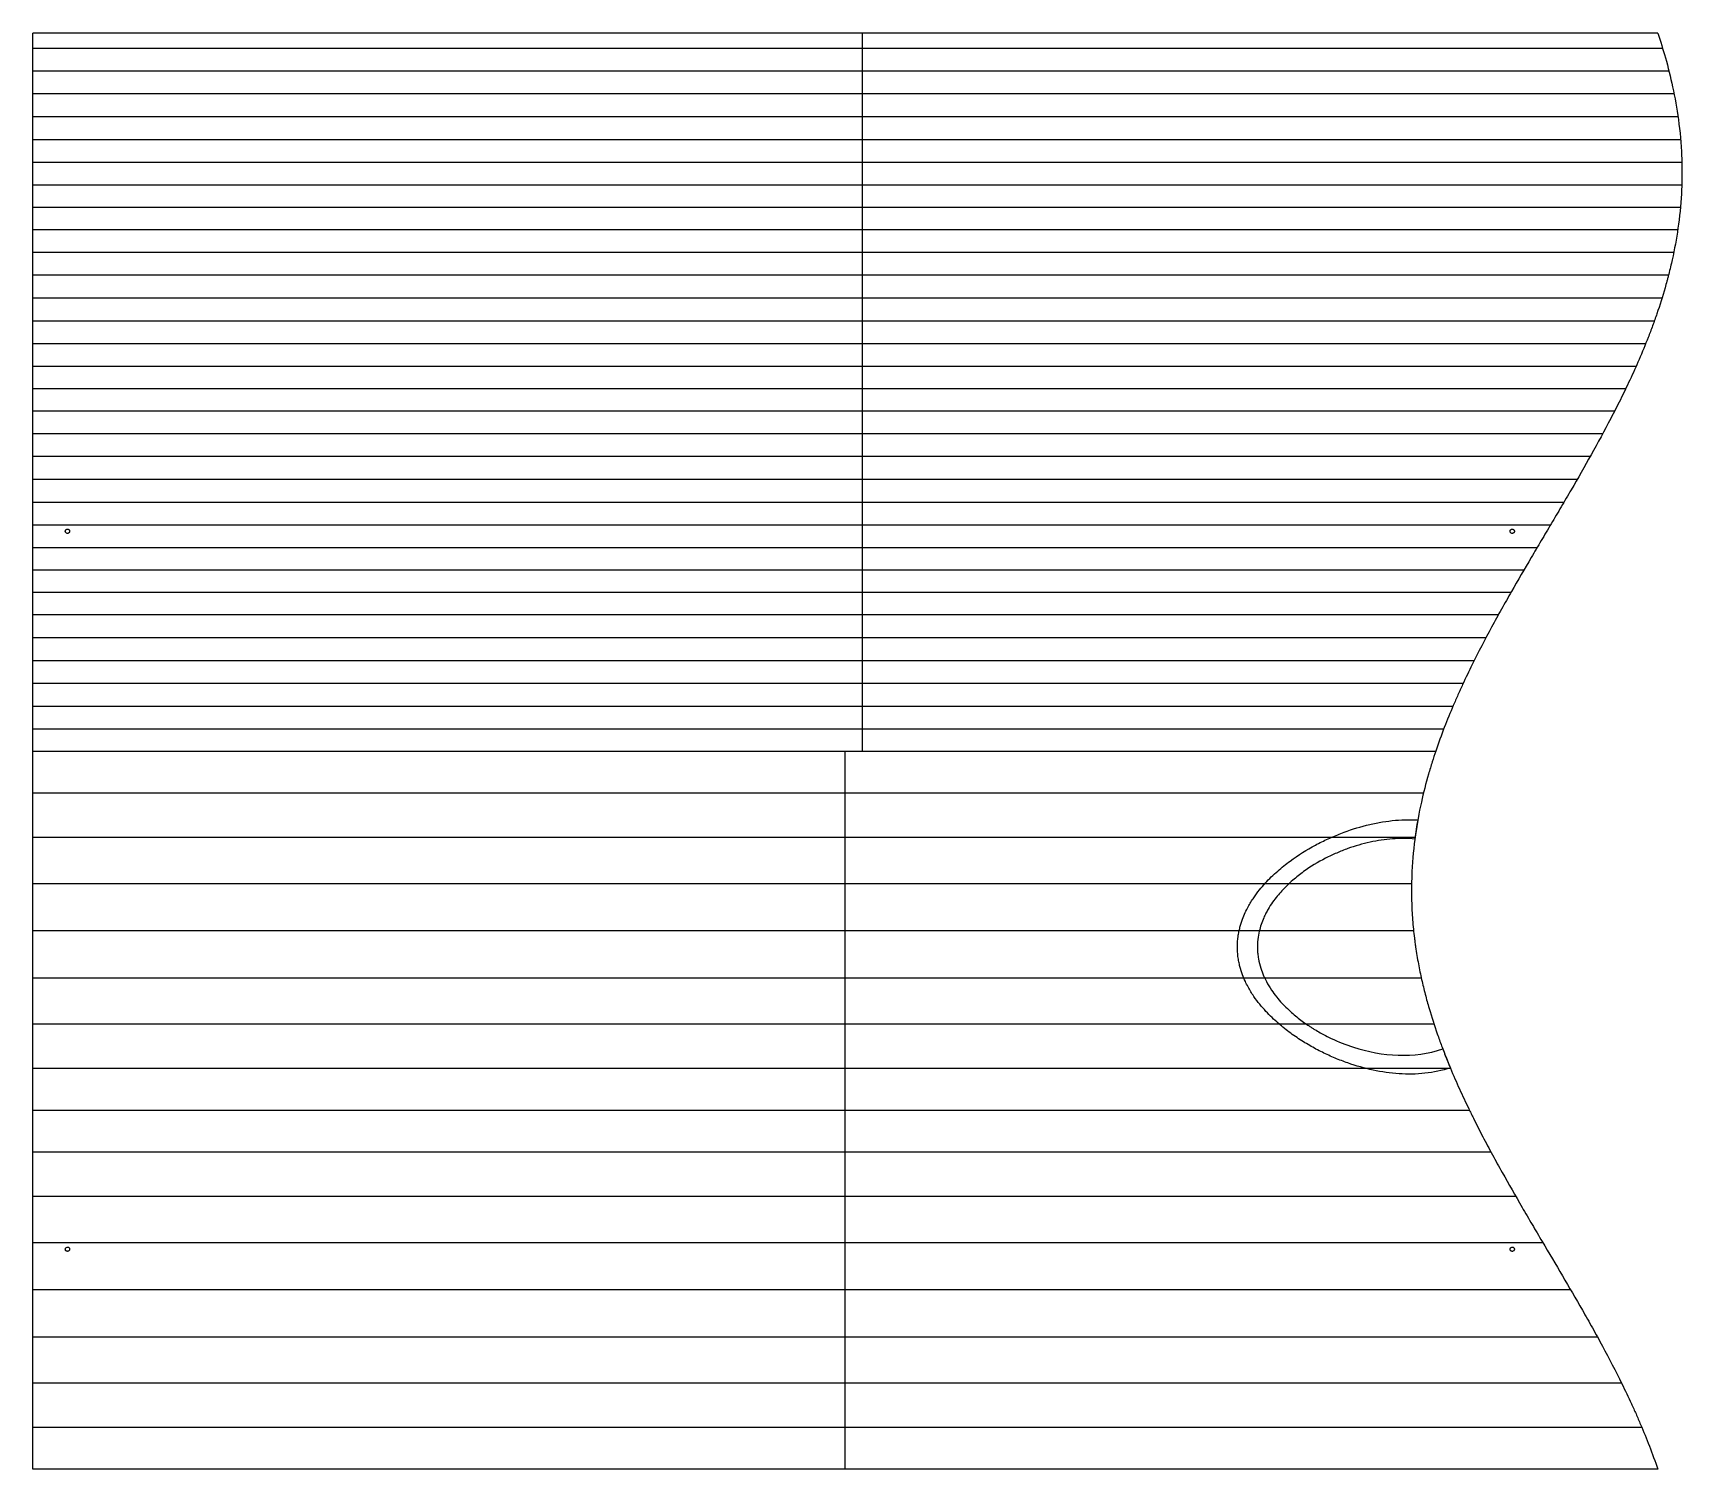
# Model space of a CAD drawing. Header units: inches. Extents: x -30 to 83, y -31 to -10.
# Drawn here: x -30 to -6.09, y -31 to -10.19 of the extents above; entities that cross this region are included whole.
import ezdxf

# ---------------------------------------------------------------- set-up
doc = ezdxf.new("R2010")
doc.units = ezdxf.units.IN
doc.header["$LTSCALE"] = 0.03937
doc.header["$MEASUREMENT"] = 0
doc.layers.add('Default', color=7, linetype='Continuous')

msp = doc.modelspace()

# ---------------------------------------------------------------- linework, layer by layer
at = {"layer": 'Default'}
for points, knots in [([(-30, -20.594), (-30, -20.487), (-30, -20.272), (-30, -19.944), (-30, -19.613), (-30, -19.28), (-30, -18.947), (-30, -18.616), (-30, -18.288), (-30, -17.966), (-30, -17.644), (-30, -17.316), (-30, -16.985), (-30, -16.652), (-30, -16.319), (-30, -15.988), (-30, -15.66), (-30, -15.338), (-30, -15.017), (-30, -14.688), (-30, -14.357), (-30, -14.024), (-30, -13.692), (-30, -13.36), (-30, -13.032), (-30, -12.711), (-30, -12.389), (-30, -12.061), (-30, -11.73), (-30, -11.397), (-30, -11.064), (-30, -10.733), (-30, -10.44), (-30, -10.259), (-30, -10.186)], [0, 0, 0, 0, 0.0315662, 0.0631324, 0.0946987, 0.1262649, 0.1578311, 0.1893973, 0.2209635, 0.2525297, 0.284096, 0.3156622, 0.3472284, 0.3787946, 0.4103608, 0.4419271, 0.4734933, 0.5050595, 0.5366257, 0.5681919, 0.5997582, 0.6313244, 0.6628906, 0.6944568, 0.726023, 0.7575892, 0.7891555, 0.8207217, 0.8522879, 0.8838541, 0.9154203, 0.9469866, 0.9785528, 1, 1, 1, 1]), ([(-17.974, -20.594), (-17.974, -20.487), (-17.974, -20.272), (-17.974, -19.944), (-17.974, -19.613), (-17.974, -19.28), (-17.974, -18.947), (-17.974, -18.616), (-17.974, -18.288), (-17.974, -17.966), (-17.974, -17.644), (-17.974, -17.316), (-17.974, -16.985), (-17.974, -16.652), (-17.974, -16.319), (-17.974, -15.988), (-17.974, -15.66), (-17.974, -15.338), (-17.974, -15.017), (-17.974, -14.688), (-17.974, -14.357), (-17.974, -14.024), (-17.974, -13.692), (-17.974, -13.36), (-17.974, -13.032), (-17.974, -12.711), (-17.974, -12.389), (-17.974, -12.061), (-17.974, -11.73), (-17.974, -11.397), (-17.974, -11.064), (-17.974, -10.733), (-17.974, -10.44), (-17.974, -10.259), (-17.974, -10.186)], [0, 0, 0, 0, 0.099157, 0.198313, 0.29747, 0.396626, 0.495783, 0.594939, 0.694096, 0.793252, 0.892409, 0.991565, 1.090722, 1.189878, 1.289035, 1.388191, 1.487348, 1.586504, 1.685661, 1.784817, 1.883974, 1.98313, 2.082287, 2.181443, 2.2806, 2.379756, 2.478913, 2.578069, 2.677226, 2.776383, 2.875539, 2.974696, 3.073852, 3.141034, 3.141034, 3.141034, 3.141034]), ([(-6.444, -10.187), (-6.404, -10.305), (-6.367, -10.424), (-6.293, -10.683), (-6.258, -10.823), (-6.193, -11.122), (-6.165, -11.281), (-6.12, -11.616), (-6.104, -11.792), (-6.093, -12.059), (-6.091, -12.151), (-6.092, -12.265), (-6.092, -12.288), (-6.093, -12.335), (-6.094, -12.358), (-6.096, -12.426), (-6.098, -12.471), (-6.109, -12.684), (-6.126, -12.85), (-6.172, -13.17), (-6.2, -13.321), (-6.249, -13.542), (-6.266, -13.612), (-6.288, -13.699), (-6.292, -13.716), (-6.301, -13.75), (-6.306, -13.766), (-6.319, -13.816), (-6.328, -13.849), (-6.374, -14.007), (-6.413, -14.132), (-6.476, -14.314), (-6.496, -14.372), (-6.528, -14.458), (-6.539, -14.487), (-6.56, -14.543), (-6.571, -14.571), (-6.624, -14.706), (-6.668, -14.813), (-6.757, -15.02), (-6.801, -15.118), (-6.871, -15.265), (-6.894, -15.313), (-6.939, -15.408), (-6.962, -15.455), (-7.031, -15.592), (-7.078, -15.686), (-7.218, -15.954), (-7.311, -16.125), (-7.504, -16.47), (-7.601, -16.638), (-7.722, -16.847), (-7.746, -16.888), (-7.795, -16.97), (-7.819, -17.012), (-7.891, -17.135), (-7.94, -17.217), (-8.036, -17.38), (-8.085, -17.462), (-8.181, -17.625), (-8.229, -17.706), (-8.374, -17.953), (-8.47, -18.117), (-8.589, -18.325), (-8.613, -18.367), (-8.661, -18.452), (-8.685, -18.494), (-8.757, -18.623), (-8.804, -18.71), (-8.949, -18.977), (-9.043, -19.156), (-9.18, -19.436), (-9.227, -19.532), (-9.283, -19.654), (-9.294, -19.679), (-9.317, -19.729), (-9.328, -19.754), (-9.362, -19.829), (-9.385, -19.88), (-9.452, -20.037), (-9.496, -20.143), (-9.581, -20.364), (-9.622, -20.478), (-9.661, -20.594)], [4.141593, 4.141593, 4.141593, 4.141593, 4.17484, 4.17484, 4.21324, 4.21324, 4.256268, 4.256268, 4.303185, 4.303185, 4.32745, 4.32745, 4.333621, 4.333621, 4.339771, 4.339771, 4.351754, 4.351754, 4.39661, 4.39661, 4.437631, 4.437631, 4.456819, 4.456819, 4.46148, 4.46148, 4.466087, 4.466087, 4.475129, 4.475129, 4.509956, 4.509956, 4.526377, 4.526377, 4.534409, 4.534409, 4.542346, 4.542346, 4.573018, 4.573018, 4.602317, 4.602317, 4.616402, 4.616402, 4.630291, 4.630291, 4.657172, 4.657172, 4.710786, 4.710786, 4.762321, 4.762321, 4.775055, 4.775055, 4.787748, 4.787748, 4.813045, 4.813045, 4.838276, 4.838276, 4.863476, 4.863476, 4.914224, 4.914224, 4.927116, 4.927116, 4.940096, 4.940096, 4.966351, 4.966351, 5.020914, 5.020914, 5.049326, 5.049326, 5.05658, 5.05658, 5.063883, 5.063883, 5.078672, 5.078672, 5.10924, 5.10924, 5.141593, 5.141593, 5.141593, 5.141593]), ([(-29.524, -17.428), (-29.519, -17.433), (-29.514, -17.437), (-29.504, -17.439), (-29.501, -17.439), (-29.495, -17.439), (-29.492, -17.438), (-29.487, -17.436), (-29.484, -17.435), (-29.478, -17.43), (-29.475, -17.427), (-29.472, -17.421), (-29.47, -17.418), (-29.469, -17.411), (-29.468, -17.406), (-29.47, -17.399), (-29.471, -17.396), (-29.474, -17.391), (-29.475, -17.389), (-29.479, -17.384), (-29.482, -17.382), (-29.487, -17.379), (-29.49, -17.378), (-29.495, -17.377), (-29.496, -17.377), (-29.499, -17.376), (-29.5, -17.376), (-29.505, -17.376), (-29.508, -17.377), (-29.513, -17.379), (-29.516, -17.381), (-29.52, -17.384), (-29.522, -17.385), (-29.524, -17.388), (-29.526, -17.39), (-29.528, -17.393), (-29.528, -17.394), (-29.529, -17.396), (-29.53, -17.398), (-29.531, -17.401), (-29.531, -17.403), (-29.531, -17.407), (-29.531, -17.41), (-29.531, -17.414), (-29.53, -17.416), (-29.529, -17.419), (-29.528, -17.421), (-29.527, -17.424), (-29.525, -17.426), (-29.524, -17.428)], [0, 0, 0, 0, 0.000537495, 0.000537495, 0.000740014, 0.000740014, 0.000960171, 0.000960171, 0.001204761, 0.001204761, 0.001523105, 0.001523105, 0.00175586, 0.00175586, 0.002088079, 0.002088079, 0.002325216, 0.002325216, 0.002498927, 0.002498927, 0.002767449, 0.002767449, 0.002997455, 0.002997455, 0.003105799, 0.003105799, 0.00321265, 0.00321265, 0.003430845, 0.003430845, 0.003673392, 0.003673392, 0.003813864, 0.003813864, 0.003981462, 0.003981462, 0.004076165, 0.004076165, 0.004179999, 0.004179999, 0.004328148, 0.004328148, 0.004507503, 0.004507503, 0.004660205, 0.004660205, 0.004776871, 0.004776871, 0.004962719, 0.004962719, 0.004962719, 0.004962719]), ([(-8.576, -17.428), (-8.572, -17.433), (-8.567, -17.437), (-8.557, -17.439), (-8.554, -17.439), (-8.548, -17.439), (-8.545, -17.438), (-8.539, -17.436), (-8.537, -17.435), (-8.531, -17.43), (-8.528, -17.427), (-8.524, -17.421), (-8.523, -17.418), (-8.521, -17.411), (-8.521, -17.406), (-8.523, -17.399), (-8.524, -17.396), (-8.526, -17.391), (-8.528, -17.389), (-8.531, -17.384), (-8.534, -17.382), (-8.54, -17.379), (-8.543, -17.378), (-8.547, -17.377), (-8.549, -17.377), (-8.552, -17.376), (-8.553, -17.376), (-8.557, -17.376), (-8.56, -17.377), (-8.566, -17.379), (-8.569, -17.381), (-8.573, -17.384), (-8.574, -17.385), (-8.577, -17.388), (-8.578, -17.39), (-8.58, -17.393), (-8.581, -17.394), (-8.582, -17.396), (-8.582, -17.398), (-8.583, -17.401), (-8.584, -17.403), (-8.584, -17.407), (-8.584, -17.41), (-8.583, -17.414), (-8.583, -17.416), (-8.582, -17.419), (-8.581, -17.421), (-8.579, -17.424), (-8.578, -17.426), (-8.576, -17.428)], [0, 0, 0, 0, 0.000537495, 0.000537495, 0.000740014, 0.000740014, 0.000960171, 0.000960171, 0.001204761, 0.001204761, 0.001523105, 0.001523105, 0.001755859, 0.001755859, 0.002088079, 0.002088079, 0.002325216, 0.002325216, 0.002498927, 0.002498927, 0.002767449, 0.002767449, 0.002997455, 0.002997455, 0.003105799, 0.003105799, 0.00321265, 0.00321265, 0.003430845, 0.003430845, 0.003673392, 0.003673392, 0.003813864, 0.003813864, 0.003981462, 0.003981462, 0.004076164, 0.004076164, 0.004179999, 0.004179999, 0.004328148, 0.004328148, 0.004507503, 0.004507503, 0.004660205, 0.004660205, 0.004776871, 0.004776871, 0.004962719, 0.004962719, 0.004962719, 0.004962719]), ([(-9.661, -20.594), (-9.679, -20.646), (-9.696, -20.698), (-9.731, -20.809), (-9.749, -20.868), (-9.805, -21.062), (-9.84, -21.197), (-9.905, -21.491), (-9.934, -21.648), (-9.981, -21.984), (-9.998, -22.161), (-10.011, -22.432), (-10.014, -22.526), (-10.014, -22.669), (-10.013, -22.717), (-10.01, -22.812), (-10.009, -22.859), (-10.001, -22.995), (-9.995, -23.085), (-9.981, -23.218), (-9.976, -23.261), (-9.968, -23.326), (-9.966, -23.348), (-9.96, -23.391), (-9.957, -23.412), (-9.942, -23.516), (-9.928, -23.598), (-9.899, -23.756), (-9.883, -23.831), (-9.85, -23.978), (-9.832, -24.049), (-9.805, -24.154), (-9.796, -24.189), (-9.777, -24.256), (-9.767, -24.29), (-9.721, -24.448), (-9.682, -24.571), (-9.619, -24.752), (-9.598, -24.809), (-9.566, -24.894), (-9.556, -24.922), (-9.534, -24.977), (-9.524, -25.004), (-9.471, -25.137), (-9.429, -25.24), (-9.341, -25.442), (-9.297, -25.54), (-9.229, -25.684), (-9.207, -25.73), (-9.173, -25.8), (-9.162, -25.823), (-9.139, -25.869), (-9.128, -25.892), (-9.072, -26.005), (-9.026, -26.094), (-8.934, -26.271), (-8.887, -26.358), (-8.791, -26.536), (-8.748, -26.613), (-8.602, -26.874), (-8.509, -27.038), (-8.362, -27.29), (-8.313, -27.373), (-8.216, -27.538), (-8.168, -27.62), (-7.921, -28.036), (-7.727, -28.363), (-7.511, -28.742), (-7.486, -28.784), (-7.438, -28.87), (-7.414, -28.913), (-7.341, -29.043), (-7.293, -29.13), (-7.148, -29.399), (-7.054, -29.579), (-6.916, -29.86), (-6.87, -29.956), (-6.803, -30.103), (-6.78, -30.152), (-6.736, -30.252), (-6.714, -30.303), (-6.648, -30.457), (-6.605, -30.561), (-6.522, -30.777), (-6.482, -30.888), (-6.444, -31)], [5.141593, 5.141593, 5.141593, 5.141593, 5.156248, 5.156248, 5.172544, 5.172544, 5.209729, 5.209729, 5.252383, 5.252383, 5.299552, 5.299552, 5.324549, 5.324549, 5.337307, 5.337307, 5.349758, 5.349758, 5.373605, 5.373605, 5.385218, 5.385218, 5.390996, 5.390996, 5.396771, 5.396771, 5.418837, 5.418837, 5.439332, 5.439332, 5.458751, 5.458751, 5.468191, 5.468191, 5.477384, 5.477384, 5.511879, 5.511879, 5.528078, 5.528078, 5.535981, 5.535981, 5.543769, 5.543769, 5.573932, 5.573932, 5.602306, 5.602306, 5.616086, 5.616086, 5.622905, 5.622905, 5.629671, 5.629671, 5.656333, 5.656333, 5.682597, 5.682597, 5.709933, 5.709933, 5.762007, 5.762007, 5.787451, 5.787451, 5.81284, 5.81284, 5.915677, 5.915677, 5.928705, 5.928705, 5.941806, 5.941806, 5.968235, 5.968235, 6.022936, 6.022936, 6.051248, 6.051248, 6.065686, 6.065686, 6.080286, 6.080286, 6.110245, 6.110245, 6.141593, 6.141593, 6.141593, 6.141593]), ([(-9.486, -25.098), (-9.474, -25.128), (-9.462, -25.158), (-9.45, -25.188), (-9.69, -25.265), (-9.943, -25.288), (-10.446, -25.255), (-10.698, -25.198), (-10.967, -25.104), (-10.998, -25.093), (-11.06, -25.069), (-11.091, -25.057), (-11.184, -25.018), (-11.245, -24.99), (-11.368, -24.93), (-11.429, -24.897), (-11.52, -24.844), (-11.551, -24.826), (-11.612, -24.788), (-11.642, -24.768), (-11.735, -24.706), (-11.796, -24.662), (-11.87, -24.603), (-11.885, -24.591), (-11.915, -24.565), (-11.93, -24.553), (-11.976, -24.513), (-12.006, -24.486), (-12.066, -24.428), (-12.095, -24.398), (-12.155, -24.333), (-12.184, -24.3), (-12.243, -24.227), (-12.272, -24.189), (-12.33, -24.105), (-12.357, -24.059), (-12.397, -23.986), (-12.41, -23.96), (-12.437, -23.901), (-12.451, -23.869), (-12.478, -23.797), (-12.491, -23.757), (-12.507, -23.694), (-12.512, -23.671), (-12.522, -23.623), (-12.526, -23.598), (-12.541, -23.475), (-12.541, -23.378), (-12.524, -23.258), (-12.52, -23.235), (-12.513, -23.201), (-12.511, -23.19), (-12.506, -23.169), (-12.503, -23.158), (-12.49, -23.108), (-12.478, -23.069), (-12.452, -22.998), (-12.438, -22.965), (-12.41, -22.906), (-12.396, -22.879), (-12.369, -22.828), (-12.355, -22.805), (-12.328, -22.761), (-12.315, -22.74), (-12.275, -22.68), (-12.247, -22.643), (-12.191, -22.574), (-12.161, -22.54), (-12.076, -22.446), (-12.017, -22.389), (-11.896, -22.283), (-11.834, -22.233), (-11.655, -22.101), (-11.534, -22.025), (-11.376, -21.941), (-11.345, -21.925), (-11.284, -21.894), (-11.253, -21.88), (-11.161, -21.838), (-11.099, -21.812), (-10.916, -21.74), (-10.792, -21.701), (-10.635, -21.662), (-10.604, -21.655), (-10.542, -21.641), (-10.511, -21.635), (-10.418, -21.618), (-10.356, -21.609), (-10.17, -21.589), (-10.046, -21.585), (-9.922, -21.592)], [2.676449, 2.676449, 2.676449, 2.676449, 3, 3, 3, 3.200678, 3.200678, 3.403316, 3.403316, 3.42971, 3.42971, 3.456349, 3.456349, 3.510583, 3.510583, 3.56639, 3.56639, 3.595003, 3.595003, 3.624177, 3.624177, 3.684635, 3.684635, 3.700268, 3.700268, 3.71616, 3.71616, 3.748783, 3.748783, 3.782891, 3.782891, 3.819499, 3.819499, 3.858397, 3.858397, 3.901709, 3.901709, 3.92531, 3.92531, 3.953475, 3.953475, 3.98711, 3.98711, 4.005991, 4.005991, 4.026302, 4.026302, 4.105073, 4.105073, 4.123613, 4.123613, 4.132683, 4.132683, 4.14148, 4.14148, 4.174088, 4.174088, 4.202601, 4.202601, 4.22705, 4.22705, 4.248555, 4.248555, 4.268711, 4.268711, 4.306048, 4.306048, 4.339882, 4.339882, 4.407421, 4.407421, 4.46886, 4.46886, 4.585384, 4.585384, 4.613103, 4.613103, 4.640485, 4.640485, 4.694296, 4.694296, 4.798684, 4.798684, 4.824243, 4.824243, 4.849629, 4.849629, 4.899993, 4.899993, 5, 5, 5, 5]), ([(-9.965, -21.869), (-10.073, -21.859), (-10.181, -21.859), (-10.343, -21.871), (-10.397, -21.877), (-10.506, -21.893), (-10.56, -21.903), (-10.723, -21.938), (-10.831, -21.97), (-10.991, -22.027), (-11.045, -22.048), (-11.152, -22.095), (-11.207, -22.121), (-11.371, -22.205), (-11.476, -22.268), (-11.632, -22.381), (-11.685, -22.423), (-11.791, -22.515), (-11.843, -22.565), (-11.916, -22.644), (-11.938, -22.67), (-11.983, -22.725), (-12.005, -22.754), (-12.05, -22.816), (-12.071, -22.85), (-12.102, -22.904), (-12.113, -22.923), (-12.135, -22.966), (-12.146, -22.988), (-12.183, -23.074), (-12.205, -23.138), (-12.23, -23.243), (-12.237, -23.283), (-12.246, -23.369), (-12.248, -23.413), (-12.247, -23.482), (-12.245, -23.506), (-12.241, -23.543), (-12.24, -23.555), (-12.237, -23.58), (-12.235, -23.593), (-12.224, -23.651), (-12.213, -23.696), (-12.187, -23.778), (-12.174, -23.814), (-12.151, -23.865), (-12.144, -23.88), (-12.13, -23.908), (-12.123, -23.922), (-12.094, -23.977), (-12.07, -24.018), (-12.02, -24.092), (-11.995, -24.126), (-11.943, -24.19), (-11.918, -24.219), (-11.866, -24.275), (-11.84, -24.302), (-11.788, -24.352), (-11.762, -24.376), (-11.709, -24.421), (-11.683, -24.443), (-11.605, -24.505), (-11.552, -24.543), (-11.484, -24.587), (-11.471, -24.596), (-11.444, -24.613), (-11.431, -24.621), (-11.391, -24.645), (-11.365, -24.661), (-11.285, -24.705), (-11.232, -24.733), (-11.073, -24.808), (-10.966, -24.85), (-10.647, -24.953), (-10.427, -24.995), (-9.988, -25.01), (-9.768, -24.983), (-9.56, -24.911), (-9.536, -24.974), (-9.511, -25.036), (-9.486, -25.098)], [0, 0, 0, 0, 0.100107, 0.100107, 0.15033, 0.15033, 0.201083, 0.201083, 0.304894, 0.304894, 0.358338, 0.358338, 0.412216, 0.412216, 0.52799, 0.52799, 0.589761, 0.589761, 0.657138, 0.657138, 0.688963, 0.688963, 0.722671, 0.722671, 0.759675, 0.759675, 0.779983, 0.779983, 0.803474, 0.803474, 0.866074, 0.866074, 0.903688, 0.903688, 0.945179, 0.945179, 0.967351, 0.967351, 0.978823, 0.978823, 0.990531, 0.990531, 1.033529, 1.033529, 1.06945, 1.06945, 1.084798, 1.084798, 1.098669, 1.098669, 1.142408, 1.142408, 1.181545, 1.181545, 1.218151, 1.218151, 1.252324, 1.252324, 1.28493, 1.28493, 1.316405, 1.316405, 1.376656, 1.376656, 1.391231, 1.391231, 1.40566, 1.40566, 1.434096, 1.434096, 1.48952, 1.48952, 1.596296, 1.596296, 1.798436, 1.798436, 2, 2, 2, 2.676449, 2.676449, 2.676449, 2.676449]), ([(-29.524, -27.794), (-29.525, -27.795), (-29.526, -27.797), (-29.529, -27.802), (-29.53, -27.806), (-29.532, -27.813), (-29.531, -27.818), (-29.529, -27.825), (-29.528, -27.828), (-29.525, -27.834), (-29.522, -27.837), (-29.516, -27.841), (-29.513, -27.843), (-29.507, -27.845), (-29.505, -27.845), (-29.499, -27.845), (-29.496, -27.845), (-29.486, -27.843), (-29.481, -27.84), (-29.475, -27.833), (-29.473, -27.831), (-29.471, -27.825), (-29.469, -27.822), (-29.469, -27.815), (-29.469, -27.813), (-29.469, -27.809), (-29.469, -27.807), (-29.47, -27.804), (-29.471, -27.802), (-29.472, -27.8), (-29.473, -27.799), (-29.476, -27.794), (-29.478, -27.791), (-29.484, -27.787), (-29.487, -27.785), (-29.493, -27.783), (-29.495, -27.783), (-29.501, -27.783), (-29.504, -27.783), (-29.514, -27.785), (-29.519, -27.788), (-29.524, -27.794)], [0, 0, 0, 0, 0.000171778, 0.000171778, 0.000414242, 0.000414242, 0.000745874, 0.000745874, 0.000963713, 0.000963713, 0.001268055, 0.001268055, 0.001506441, 0.001506441, 0.001720876, 0.001720876, 0.001917858, 0.001917858, 0.002442811, 0.002442811, 0.002630633, 0.002630633, 0.002906899, 0.002906899, 0.003105253, 0.003105253, 0.003249783, 0.003249783, 0.003351565, 0.003351565, 0.003445893, 0.003445893, 0.003759462, 0.003759462, 0.004002757, 0.004002757, 0.00422288, 0.00422288, 0.004424902, 0.004424902, 0.004962719, 0.004962719, 0.004962719, 0.004962719]), ([(-8.576, -27.794), (-8.578, -27.795), (-8.579, -27.797), (-8.582, -27.802), (-8.583, -27.806), (-8.584, -27.813), (-8.584, -27.818), (-8.582, -27.825), (-8.581, -27.828), (-8.577, -27.834), (-8.574, -27.837), (-8.569, -27.841), (-8.566, -27.843), (-8.56, -27.845), (-8.557, -27.845), (-8.552, -27.845), (-8.548, -27.845), (-8.539, -27.843), (-8.534, -27.84), (-8.527, -27.833), (-8.526, -27.831), (-8.523, -27.825), (-8.522, -27.822), (-8.521, -27.815), (-8.521, -27.813), (-8.522, -27.809), (-8.522, -27.807), (-8.523, -27.804), (-8.524, -27.802), (-8.525, -27.8), (-8.525, -27.799), (-8.528, -27.794), (-8.531, -27.791), (-8.537, -27.787), (-8.539, -27.785), (-8.545, -27.783), (-8.548, -27.783), (-8.554, -27.783), (-8.557, -27.783), (-8.567, -27.785), (-8.572, -27.788), (-8.576, -27.794)], [0, 0, 0, 0, 0.000171778, 0.000171778, 0.000414242, 0.000414242, 0.000745874, 0.000745874, 0.000963713, 0.000963713, 0.001268055, 0.001268055, 0.001506441, 0.001506441, 0.001720876, 0.001720876, 0.001917858, 0.001917858, 0.002442811, 0.002442811, 0.002630632, 0.002630632, 0.002906899, 0.002906899, 0.003105253, 0.003105253, 0.003249783, 0.003249783, 0.003351565, 0.003351565, 0.003445893, 0.003445893, 0.003759462, 0.003759462, 0.004002757, 0.004002757, 0.00422288, 0.00422288, 0.004424902, 0.004424902, 0.004962719, 0.004962719, 0.004962719, 0.004962719])]:
    msp.add_open_spline(points, degree=3, knots=knots, dxfattribs=at)
for points, degree in [([(-6.444, -10.187), (-14.296, -10.187), (-22.148, -10.186), (-30, -10.186)], 3), ([(-30, -10.406), (-18.187, -10.406), (-6.373, -10.406)], 2), ([(-30, -10.733), (-18.141, -10.733), (-6.281, -10.733)], 2), ([(-30, -11.064), (-18.103, -11.064), (-6.207, -11.064)], 2), ([(-30, -11.397), (-18.075, -11.397), (-6.15, -11.397)], 2), ([(-30, -11.729), (-18.056, -11.729), (-6.112, -11.729)], 2), ([(-30, -12.06), (-18.047, -12.06), (-6.094, -12.06)], 2), ([(-30, -12.388), (-18.047, -12.388), (-6.095, -12.388)], 2), ([(-30, -12.711), (-18.057, -12.711), (-6.114, -12.711)], 2), ([(-30, -13.033), (-18.076, -13.033), (-6.152, -13.033)], 2), ([(-30, -13.361), (-18.105, -13.361), (-6.21, -13.361)], 2), ([(-30, -13.692), (-18.143, -13.692), (-6.286, -13.692)], 2), ([(-30, -14.024), (-18.19, -14.024), (-6.38, -14.024)], 2), ([(-30, -14.357), (-18.246, -14.357), (-6.491, -14.357)], 2), ([(-30, -14.688), (-18.309, -14.688), (-6.617, -14.688)], 2), ([(-30, -15.015), (-18.378, -15.015), (-6.756, -15.015)], 2), ([(-30, -15.338), (-18.453, -15.338), (-6.906, -15.338)], 2), ([(-30, -15.661), (-18.533, -15.661), (-7.066, -15.661)], 2), ([(-30, -15.989), (-18.619, -15.989), (-7.238, -15.989)], 2), ([(-30, -16.319), (-18.71, -16.319), (-7.42, -16.319)], 2), ([(-30, -16.652), (-18.805, -16.652), (-7.609, -16.652)], 2), ([(-30, -16.985), (-18.901, -16.985), (-7.803, -16.985)], 2), ([(-30, -17.315), (-18.999, -17.315), (-7.998, -17.315)], 2), ([(-30, -17.643), (-19.096, -17.643), (-8.192, -17.643)], 2), ([(-30, -17.966), (-19.191, -17.966), (-8.382, -17.966)], 2), ([(-30, -18.289), (-19.284, -18.289), (-8.568, -18.289)], 2), ([(-30, -18.616), (-19.376, -18.616), (-8.753, -18.616)], 2), ([(-30, -18.947), (-19.466, -18.947), (-8.932, -18.947)], 2), ([(-30, -19.28), (-19.552, -19.28), (-9.103, -19.28)], 2), ([(-30, -19.612), (-19.632, -19.612), (-9.264, -19.612)], 2), ([(-30, -19.943), (-19.706, -19.943), (-9.412, -19.943)], 2), ([(-30, -20.271), (-19.772, -20.271), (-9.545, -20.271)], 2), ([(-30, -31), (-30, -30.805), (-30, -30.4), (-30, -29.756), (-30, -29.084), (-30, -28.398), (-30, -27.712), (-30, -27.041), (-30, -26.395), (-30, -25.797), (-30, -25.199), (-30, -24.552), (-30, -23.881), (-30, -23.195), (-30, -22.509), (-30, -21.838), (-30, -21.194), (-30, -20.789), (-30, -20.594)], 3), ([(-30, -20.594), (-19.831, -20.594), (-9.661, -20.594)], 2), ([(-18.222, -31), (-18.222, -30.805), (-18.222, -30.4), (-18.222, -29.756), (-18.222, -29.084), (-18.222, -28.398), (-18.222, -27.712), (-18.222, -27.041), (-18.222, -26.395), (-18.222, -25.797), (-18.222, -25.199), (-18.222, -24.552), (-18.222, -23.881), (-18.222, -23.195), (-18.222, -22.509), (-18.222, -21.838), (-18.222, -21.194), (-18.222, -20.789), (-18.222, -20.594)], 3), ([(-30, -21.2), (-19.92, -21.2), (-9.839, -21.2)], 2), ([(-9.922, -21.592), (-9.938, -21.681), (-9.952, -21.773), (-9.965, -21.869)], 3), ([(-30, -21.842), (-19.98, -21.842), (-9.961, -21.842)], 2), ([(-30, -22.512), (-20.006, -22.512), (-10.013, -22.512)], 2), ([(-30, -23.195), (-19.992, -23.195), (-9.983, -23.195)], 2), ([(-30, -23.879), (-19.936, -23.879), (-9.872, -23.879)], 2), ([(-30, -24.548), (-19.844, -24.548), (-9.688, -24.548)], 2), ([(-30, -25.191), (-19.724, -25.191), (-9.449, -25.191)], 2), ([(-30, -25.797), (-19.587, -25.797), (-9.175, -25.797)], 2), ([(-30, -26.403), (-19.431, -26.403), (-8.863, -26.403)], 2), ([(-30, -27.045), (-19.252, -27.045), (-8.504, -27.045)], 2), ([(-30, -27.715), (-19.056, -27.715), (-8.111, -27.715)], 2), ([(-30, -28.398), (-18.854, -28.398), (-7.708, -28.398)], 2), ([(-30, -29.082), (-18.66, -29.082), (-7.32, -29.082)], 2), ([(-30, -29.751), (-18.485, -29.751), (-6.97, -29.751)], 2), ([(-30, -30.394), (-18.337, -30.394), (-6.675, -30.394)], 2), ([(-6.444, -31), (-18.222, -31), (-30, -31)], 2)]:
    msp.add_open_spline(points, degree=degree, dxfattribs=at)

doc.saveas('drawing.dxf')
